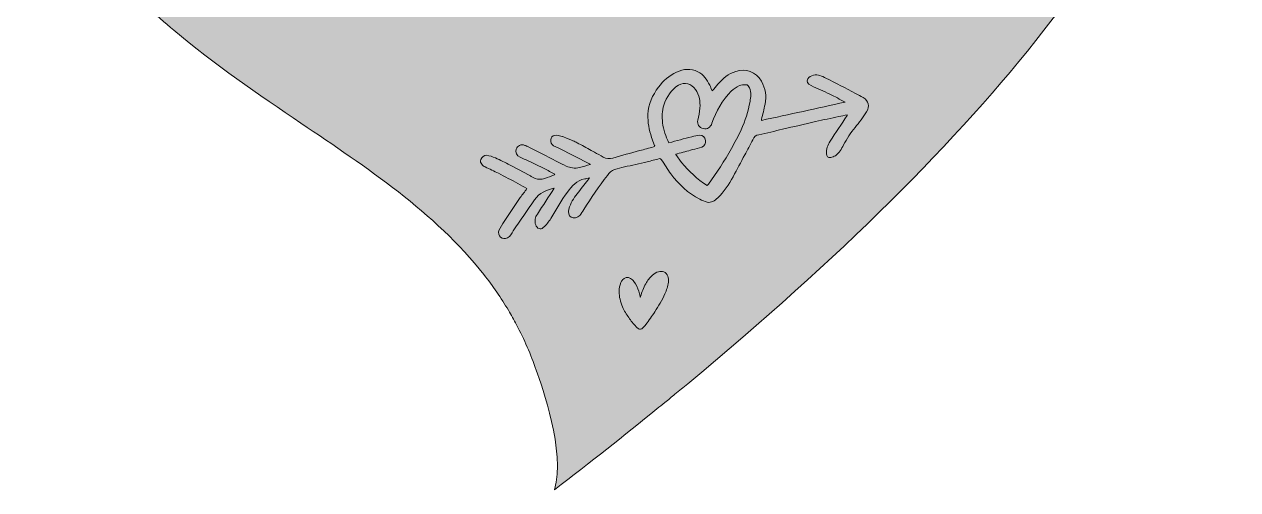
# Model space of a CAD drawing. Extents: x 68 to 950, y -933 to -27.
# Drawn here: x 68 to 950, y -933 to -594 of the extents above; entities that cross this region are included whole.
import ezdxf

# ---------------------------------------------------------------- set-up
doc = ezdxf.new("R2010")
doc.units = 0
doc.header["$MEASUREMENT"] = 0
doc.layers.add('Layer 1', color=7, linetype='Continuous', lineweight=0)

# ---------------------------------------------------------------- blocks, each defined once
blk = doc.blocks.new('Block_0')
at = {"layer": 'Layer 1', "true_color": 0xffe3b6, "transparency": 33554687}
h = blk.add_hatch(color=254, dxfattribs=at)
h.dxf.hatch_style = 2
edge = h.paths.add_edge_path()
edge.add_spline(control_points=[(816.06, -171.41), (806.59, -186.49), (784.69, -185.3), (756.98, -199.76), (756.98, -199.76), (756.95, -199.81), (756.95, -199.81), (745.61, -170.68), (728.34, -157.15), (731.13, -139.57), (732.86, -128.65), (742.16, -119.38), (752.86, -117.92), (761.11, -116.79), (766.71, -119.54), (770.5, -123.59), (777.04, -130.57), (778.23, -141.37), (778.36, -142.76), (778.36, -142.76), (778.44, -142.68), (778.44, -142.68), (778.44, -142.68), (778.46, -142.67), (778.46, -142.67), (779.43, -141.78), (784.74, -136.98), (791.65, -134.64), (798.41, -132.36), (806.68, -132.44), (813.96, -140.81), (821.05, -148.95), (821.95, -162.06), (816.06, -171.41)], knot_values=[0, 0, 0, 0, 1, 1, 1, 2, 2, 2, 3, 3, 3, 4, 4, 4, 5, 5, 5, 6, 6, 6, 7, 7, 7, 8, 8, 8, 9, 9, 9, 10, 10, 10, 11, 11, 11, 11], degree=3, periodic=0)
edge = h.paths.add_edge_path()
edge.add_spline(control_points=[(910.41, -203.01), (896.94, -174.79), (873.7, -141.26), (848.68, -122), (773.56, -61.01), (594.44, -27.37), (507.06, -151.4), (504.99, -154.31), (503, -157.32), (501.04, -160.4), (495.69, -168.86), (490.75, -177.98), (486.31, -187.8), (485.9, -188.56), (485.57, -189.35), (485.23, -190.15), (484.64, -191.4), (484.1, -192.67), (483.59, -193.95), (481.9, -197.83), (480.32, -201.84), (478.82, -205.95), (478.73, -206.14), (478.66, -206.31), (478.61, -206.52), (478.34, -207.21), (478.07, -207.93), (477.82, -208.64), (477.8, -208.66), (477.8, -208.71), (477.8, -208.76), (477.5, -209.5), (477.26, -210.25), (476.98, -211.01), (476.72, -211.78), (476.43, -212.54), (476.22, -213.34), (475.92, -214.13), (475.65, -214.92), (475.4, -215.74), (475.25, -216.11), (475.12, -216.48), (475.03, -216.87), (474.31, -219.02), (473.62, -221.22), (472.97, -223.44), (472.8, -224.03), (472.63, -224.62), (472.45, -225.21), (471.66, -227.87), (470.92, -230.58), (470.21, -233.33), (467.68, -242.83), (465.51, -252.85), (463.7, -263.34), (463.3, -265.62), (462.94, -267.91), (462.56, -270.21), (461.83, -275.1), (461.17, -280.11), (460.56, -285.2), (460.41, -283.75), (445.01, -269.07), (419.81, -252.13), (417.73, -250.75), (415.61, -249.34), (413.41, -247.93), (401.05, -239.96), (386.68, -231.7), (370.85, -224.29), (366.28, -222.12), (361.6, -220.04), (356.79, -218.06), (356.42, -217.88), (356.03, -217.75), (355.63, -217.56), (345.89, -213.59), (335.67, -209.98), (325.17, -206.99), (310.9, -202.93), (296.02, -199.98), (280.81, -198.75), (278.76, -198.58), (276.68, -198.43), (274.63, -198.33), (272.37, -198.21), (270.13, -198.14), (267.86, -198.08), (265.15, -198.03), (262.43, -198.05), (259.72, -198.14), (246, -198.46), (232.09, -200.34), (218.23, -204.09), (214.44, -205.13), (210.66, -206.3), (206.89, -207.6), (206.56, -207.73), (206.25, -207.82), (205.92, -207.94), (205.15, -208.22), (204.39, -208.5), (203.61, -208.78), (203.49, -208.83), (203.37, -208.9), (203.24, -208.93), (199.39, -210.37), (195.54, -211.98), (191.7, -213.76), (191.48, -213.86), (191.25, -213.96), (191.03, -214.05), (190.17, -214.47), (189.27, -214.87), (188.41, -215.32), (188.29, -215.37), (188.16, -215.44), (188.02, -215.51), (187.14, -215.94), (186.25, -216.38), (185.37, -216.83), (184.66, -217.21), (183.93, -217.56), (183.21, -217.97), (182.21, -218.48), (181.17, -219.05), (180.15, -219.61), (178.27, -220.66), (176.43, -221.76), (174.54, -222.88), (171.97, -224.41), (169.42, -226.04), (166.9, -227.75), (159.41, -232.78), (152.03, -238.53), (144.75, -245.08), (142.62, -246.45), (140.64, -248.05), (138.81, -249.86), (137.66, -251), (136.69, -252.22), (135.9, -253.49), (131.74, -257.67), (127.64, -262.09), (123.56, -266.85), (117.82, -273.51), (112.18, -280.77), (106.66, -288.62), (105.13, -290.75), (103.68, -292.92), (102.27, -295.11), (98.89, -300.27), (95.75, -305.61), (92.83, -311.08), (91.82, -312.91), (90.85, -314.79), (89.91, -316.66), (86.39, -323.67), (83.28, -330.88), (80.55, -338.22), (79.85, -340.15), (79.15, -342.05), (78.51, -344.01), (77.2, -347.9), (75.99, -351.84), (74.93, -355.81), (74.29, -358.14), (73.68, -360.46), (73.14, -362.81), (70.85, -372.6), (69.29, -382.56), (68.58, -392.57), (68.41, -394.61), (68.32, -396.6), (68.25, -398.63), (67.85, -408.67), (68.3, -418.73), (69.67, -428.72), (78.31, -491.16), (113.05, -539.99), (157.01, -581.08), (163.38, -587.01), (169.94, -592.79), (176.64, -598.41), (206.16, -623.25), (238.4, -645.28), (269.06, -666.03), (316.44, -698.08), (366.28, -730.72), (402.06, -776.11), (408.59, -784.4), (414.55, -793.1), (419.9, -802.15), (421.91, -805.59), (423.87, -809.06), (425.73, -812.63), (425.73, -812.63), (425.74, -812.65), (425.74, -812.65), (431.39, -823.31), (436.21, -834.39), (440.17, -845.79), (444.3, -857.59), (461.36, -904.52), (453.37, -932.69), (479.24, -912.87), (504.11, -893.26), (527.94, -873.87), (529.87, -872.31), (531.8, -870.74), (533.73, -869.18), (536.17, -867.2), (538.59, -865.19), (540.99, -863.23), (544.12, -860.67), (547.2, -858.1), (550.27, -855.58), (659.99, -764.6), (746.88, -678.7), (809.28, -598.41), (813.8, -592.6), (818.18, -586.82), (822.45, -581.08), (851.84, -541.38), (875.1, -503.13), (892.06, -466.3), (929.18, -385.77), (950.22, -286.56), (910.41, -203.01)], knot_values=[0, 0, 0, 0, 1, 1, 1, 2, 2, 2, 3, 3, 3, 4, 4, 4, 5, 5, 5, 6, 6, 6, 7, 7, 7, 8, 8, 8, 9, 9, 9, 10, 10, 10, 11, 11, 11, 12, 12, 12, 13, 13, 13, 14, 14, 14, 15, 15, 15, 16, 16, 16, 17, 17, 17, 18, 18, 18, 19, 19, 19, 20, 20, 20, 21, 21, 21, 22, 22, 22, 23, 23, 23, 24, 24, 24, 25, 25, 25, 26, 26, 26, 27, 27, 27, 28, 28, 28, 29, 29, 29, 30, 30, 30, 31, 31, 31, 32, 32, 32, 33, 33, 33, 34, 34, 34, 35, 35, 35, 36, 36, 36, 37, 37, 37, 38, 38, 38, 39, 39, 39, 40, 40, 40, 41, 41, 41, 42, 42, 42, 43, 43, 43, 44, 44, 44, 45, 45, 45, 46, 46, 46, 47, 47, 47, 48, 48, 48, 49, 49, 49, 50, 50, 50, 51, 51, 51, 52, 52, 52, 53, 53, 53, 54, 54, 54, 55, 55, 55, 56, 56, 56, 57, 57, 57, 58, 58, 58, 59, 59, 59, 60, 60, 60, 61, 61, 61, 62, 62, 62, 63, 63, 63, 64, 64, 64, 65, 65, 65, 66, 66, 66, 67, 67, 67, 68, 68, 68, 69, 69, 69, 70, 70, 70, 71, 71, 71, 72, 72, 72, 73, 73, 73, 74, 74, 74, 75, 75, 75, 76, 76, 76, 76], degree=3, periodic=0)
at = {"layer": 'Layer 1', "true_color": 0x7c3800, "transparency": 33554687}
h = blk.add_hatch(color=36, dxfattribs=at)
h.dxf.hatch_style = 2
edge = h.paths.add_edge_path()
edge.add_spline(control_points=[(595.57, -650.34), (594.32, -657.44), (592.06, -664.25), (589.17, -670.82), (587.11, -675.5), (584.54, -679.97), (582.07, -684.46), (577.09, -693.49), (571.29, -701.99), (565.29, -710.36), (565.03, -710.73), (564.68, -711.06), (564.36, -711.42), (557.2, -706.73), (551.07, -701), (545.81, -694.58), (545.81, -694.58), (541.61, -688.71), (541.61, -688.71), (541.59, -688.65), (541.58, -688.58), (541.56, -688.51), (541.56, -688.51), (542.7, -688.2), (542.7, -688.2), (542.71, -688.21), (542.72, -688.23), (542.73, -688.25), (546.43, -687.24), (550.08, -686.25), (553.72, -685.26), (556, -684.65), (558.3, -684.1), (560.53, -683.36), (562.55, -682.7), (563.56, -680.74), (563.19, -678.63), (562.78, -676.19), (561.16, -674.53), (558.97, -674.72), (557.05, -674.87), (555.17, -675.38), (553.29, -675.86), (547.73, -677.29), (542.16, -678.79), (536.52, -680.29), (534.26, -675.59), (532.63, -670.82), (532.01, -665.69), (531.49, -661.36), (531.54, -657.05), (532.92, -652.9), (534.9, -646.91), (538.11, -641.71), (543.64, -638.32), (547.78, -635.78), (553.03, -637.17), (555.96, -641.4), (558.82, -645.53), (559.51, -650.21), (559.13, -655.06), (558.9, -657.96), (558.14, -660.82), (557.62, -663.7), (557.04, -666.9), (558.51, -669.22), (561.59, -669.97), (564.39, -670.66), (566.97, -669.01), (567.92, -666.08), (570.78, -657.21), (575.41, -649.34), (581.96, -642.71), (583.61, -641.04), (585.73, -639.74), (587.85, -638.7), (589.17, -638.04), (590.87, -638.01), (592.41, -638.03), (593.84, -638.04), (594.75, -639.1), (595.3, -640.38), (596.72, -643.66), (596.14, -647), (595.57, -650.34)], knot_values=[0, 0, 0, 0, 1, 1, 1, 2, 2, 2, 3, 3, 3, 4, 4, 4, 5, 5, 5, 6, 6, 6, 7, 7, 7, 8, 8, 8, 9, 9, 9, 10, 10, 10, 11, 11, 11, 12, 12, 12, 13, 13, 13, 14, 14, 14, 15, 15, 15, 16, 16, 16, 17, 17, 17, 18, 18, 18, 19, 19, 19, 20, 20, 20, 21, 21, 21, 22, 22, 22, 23, 23, 23, 24, 24, 24, 25, 25, 25, 26, 26, 26, 27, 27, 27, 28, 28, 28, 28], degree=3, periodic=0)
edge = h.paths.add_edge_path()
edge.add_spline(control_points=[(677.83, -647.34), (676.07, -646.24), (674.2, -645.34), (672.36, -644.38), (665.15, -640.64), (657.96, -636.85), (650.71, -633.2), (647.9, -631.78), (645.04, -630.28), (641.67, -631.13), (639.96, -631.55), (638.5, -632.34), (637.53, -633.83), (636.4, -635.55), (637.41, -637.56), (639.93, -638.7), (644.53, -640.74), (649.17, -642.71), (653.72, -644.88), (657.36, -646.63), (660.86, -648.63), (664.77, -650.7), (644.25, -655.19), (624.12, -659.61), (603.88, -664.03), (603.89, -663.7), (603.86, -663.46), (603.92, -663.26), (604.79, -659.58), (605.79, -655.94), (606.51, -652.25), (607.66, -646.38), (606.91, -640.72), (603.84, -635.53), (599.64, -628.46), (592.8, -625.95), (585.15, -628.34), (579.86, -630.02), (575.8, -633.47), (572.22, -637.55), (570.81, -639.15), (569.51, -640.84), (568.13, -642.55), (567.46, -641.01), (566.9, -639.62), (566.26, -638.26), (564.33, -634.23), (561.78, -630.71), (557.72, -628.6), (552.44, -625.84), (547.19, -626.55), (542.02, -628.93), (536.72, -631.37), (532.51, -635.14), (529.03, -639.75), (524.59, -645.65), (521.7, -652.18), (521.36, -659.65), (521.09, -665.39), (522.3, -670.95), (524.02, -676.38), (524.6, -678.17), (525.38, -679.9), (525.95, -681.69), (526.13, -682.21), (526.75, -683), (525.47, -683.31), (522.07, -684.13), (518.7, -685.04), (515.33, -685.96), (508.83, -687.75), (502.31, -689.53), (495.84, -691.42), (493.35, -692.14), (491.08, -691.85), (488.87, -690.63), (486.73, -689.46), (484.6, -688.29), (482.47, -687.11), (482.47, -687.11), (482.49, -687.05), (482.49, -687.05), (482.49, -687.05), (480.14, -685.83), (480.14, -685.83), (476.71, -683.94), (473.27, -682.06), (469.81, -680.22), (468.89, -679.73), (467.97, -679.28), (467.03, -678.85), (466.99, -678.84), (466.96, -678.83), (466.93, -678.81), (466.93, -678.81), (466.72, -678.81), (466.72, -678.81), (466.72, -678.81), (465.29, -678.09), (465.29, -678.09), (465.29, -678.09), (462.2, -676.82), (462.2, -676.82), (462.2, -676.82), (460.02, -675.92), (460.02, -675.92), (460.02, -675.92), (459.41, -675.67), (459.41, -675.67), (459.41, -675.67), (459.15, -675.61), (459.15, -675.61), (457.76, -675.3), (456.42, -674.96), (455.06, -674.82), (452.98, -674.6), (451.29, -675.53), (450.88, -676.82), (450.35, -678.48), (450.68, -680.27), (451.69, -681.55), (451.98, -681.92), (452.32, -682.24), (452.72, -682.51), (452.73, -682.51), (452.73, -682.52), (452.74, -682.52), (452.74, -682.52), (452.74, -682.52), (452.74, -682.52), (452.74, -682.52), (456.51, -684.3), (456.51, -684.3), (456.51, -684.3), (456.51, -684.3), (456.51, -684.3), (456.51, -684.3), (478.8, -695.59), (478.8, -695.59), (478.8, -695.59), (478.8, -695.6), (478.8, -695.6), (479.03, -695.72), (479.26, -695.86), (479.5, -695.99), (476.6, -696.81), (474.11, -697.55), (471.61, -698.21), (468.13, -699.13), (464.95, -698.56), (461.91, -697.19), (461.91, -697.19), (460.21, -696.34), (460.21, -696.34), (460.21, -696.34), (459.56, -696.01), (459.56, -696.01), (459.56, -696.01), (457.51, -694.98), (457.51, -694.98), (457.51, -694.98), (449.02, -690.67), (449.02, -690.67), (449.02, -690.67), (447.29, -689.8), (447.29, -689.8), (447.29, -689.8), (435.81, -683.98), (435.81, -683.98), (435.81, -683.98), (433.46, -682.79), (433.46, -682.79), (433.21, -682.69), (432.96, -682.59), (432.71, -682.49), (432.44, -682.38), (432.17, -682.28), (431.91, -682.17), (429.06, -681.09), (426.54, -682.29), (425.53, -684.9), (424.64, -687.15), (425.82, -689.64), (428.35, -690.75), (429.7, -691.34), (431.05, -691.93), (432.4, -692.51), (432.4, -692.51), (445.83, -698.97), (445.83, -698.97), (448.39, -700.35), (450.96, -701.72), (453.58, -703.11), (453.38, -703.39), (453.3, -703.62), (453.15, -703.67), (450.86, -704.53), (448.59, -705.45), (446.26, -706.2), (443.86, -706.96), (441.53, -707.11), (439.29, -706.29), (439.29, -706.29), (437.94, -705.54), (437.94, -705.54), (437.94, -705.54), (436.4, -704.68), (436.4, -704.68), (435.78, -704.29), (435.13, -703.95), (434.46, -703.6), (434.46, -703.6), (431.31, -701.84), (431.31, -701.84), (431.31, -701.84), (427.3, -699.6), (427.3, -699.6), (427.3, -699.6), (421.06, -696.47), (421.06, -696.47), (421.06, -696.47), (421.06, -696.47), (421.06, -696.47), (417.54, -694.7), (414.02, -692.92), (410.45, -691.27), (408.43, -690.33), (406.21, -689.62), (404.02, -689.37), (402.03, -689.14), (400.66, -690.64), (399.77, -692.37), (399.11, -693.69), (399.71, -694.9), (400.55, -695.88), (401.19, -696.66), (402.03, -697.37), (402.93, -697.83), (406.11, -699.43), (409.4, -700.86), (412.59, -702.47), (417.37, -704.89), (422.1, -707.36), (426.82, -709.88), (429, -711.04), (431.12, -712.34), (433.36, -713.64), (431.69, -715.87), (430.03, -717.9), (428.56, -720.06), (424.62, -725.84), (420.71, -731.64), (416.86, -737.49), (415.46, -739.6), (414.14, -741.78), (413.02, -744.05), (412.21, -745.68), (412.9, -747.83), (414.21, -749), (415.53, -750.17), (417.39, -750.27), (419.22, -749.34), (421.36, -748.29), (422.19, -746.15), (423.42, -744.35), (428.58, -736.83), (433.66, -729.26), (438.82, -721.77), (442.31, -716.7), (447.6, -714.61), (453.28, -713.26), (449.18, -719.58), (445.11, -725.88), (440.96, -732.14), (439.33, -734.59), (438.81, -737.1), (439.73, -739.94), (440.64, -742.75), (443.41, -743.9), (445.27, -742), (447.28, -739.96), (449.28, -737.81), (450.77, -735.4), (454.74, -728.97), (458.11, -722.19), (462.77, -716.15), (466.17, -711.74), (469.53, -707.54), (475.45, -706.59), (476.48, -706.43), (477.5, -706.13), (478.89, -705.82), (478.3, -706.6), (477.99, -707.06), (477.66, -707.48), (475.06, -710.76), (472.41, -714.01), (469.9, -717.36), (467.33, -720.74), (465.03, -724.29), (463.87, -728.45), (463.18, -730.89), (463.81, -733.28), (465.5, -734.31), (467.18, -735.34), (470.17, -734.89), (471.73, -733.13), (472.87, -731.83), (473.79, -730.33), (474.72, -728.87), (480.09, -720.37), (485.58, -711.93), (491.89, -704.07), (493.33, -702.28), (494.71, -700.37), (497.1, -699.7), (499.46, -699.04), (501.83, -698.41), (504.23, -697.87), (509.75, -696.58), (515.29, -695.41), (520.8, -694.11), (523.78, -693.4), (526.73, -692.51), (529.71, -691.81), (530.11, -691.71), (530.82, -692.01), (531.05, -692.34), (533.42, -695.84), (535.54, -699.52), (538.07, -702.9), (543.77, -710.52), (550.51, -717.04), (559.14, -721.34), (560.81, -722.19), (562.55, -722.98), (564.36, -723.42), (567.53, -724.19), (569.94, -722.43), (572.06, -720.42), (576.79, -715.97), (580.14, -710.51), (583.29, -704.93), (586.22, -699.71), (588.91, -694.36), (591.71, -689.08), (593.7, -685.39), (595.86, -681.8), (597.63, -678.01), (598.61, -675.91), (599.7, -674.8), (602.11, -674.36), (607.88, -673.29), (613.53, -671.74), (619.23, -670.41), (627.25, -668.54), (635.25, -666.67), (643.27, -664.85), (648.89, -663.57), (654.54, -662.35), (660.17, -661.14), (662.16, -660.72), (664.18, -660.39), (666.25, -660.01), (666.22, -660.34), (666.23, -660.45), (666.19, -660.52), (662.03, -666.74), (657.83, -672.9), (653.75, -679.18), (651.95, -681.92), (651.06, -685.01), (651.26, -688.33), (651.37, -689.95), (652.04, -691.4), (654.24, -690.98), (655.42, -690.75), (656.65, -690.33), (657.63, -689.66), (660.45, -687.71), (662.07, -684.74), (663.67, -681.81), (666.1, -677.36), (668.58, -673), (671.94, -669.12), (675.03, -665.55), (677.79, -661.63), (680.34, -657.64), (682.91, -653.6), (681.88, -649.91), (677.83, -647.34)], knot_values=[0, 0, 0, 0, 1, 1, 1, 2, 2, 2, 3, 3, 3, 4, 4, 4, 5, 5, 5, 6, 6, 6, 7, 7, 7, 8, 8, 8, 9, 9, 9, 10, 10, 10, 11, 11, 11, 12, 12, 12, 13, 13, 13, 14, 14, 14, 15, 15, 15, 16, 16, 16, 17, 17, 17, 18, 18, 18, 19, 19, 19, 20, 20, 20, 21, 21, 21, 22, 22, 22, 23, 23, 23, 24, 24, 24, 25, 25, 25, 26, 26, 26, 27, 27, 27, 28, 28, 28, 29, 29, 29, 30, 30, 30, 31, 31, 31, 32, 32, 32, 33, 33, 33, 34, 34, 34, 35, 35, 35, 36, 36, 36, 37, 37, 37, 38, 38, 38, 39, 39, 39, 40, 40, 40, 41, 41, 41, 42, 42, 42, 43, 43, 43, 44, 44, 44, 45, 45, 45, 46, 46, 46, 47, 47, 47, 48, 48, 48, 49, 49, 49, 50, 50, 50, 51, 51, 51, 52, 52, 52, 53, 53, 53, 54, 54, 54, 55, 55, 55, 56, 56, 56, 57, 57, 57, 58, 58, 58, 59, 59, 59, 60, 60, 60, 61, 61, 61, 62, 62, 62, 63, 63, 63, 64, 64, 64, 65, 65, 65, 66, 66, 66, 67, 67, 67, 68, 68, 68, 69, 69, 69, 70, 70, 70, 71, 71, 71, 72, 72, 72, 73, 73, 73, 74, 74, 74, 75, 75, 75, 76, 76, 76, 77, 77, 77, 78, 78, 78, 79, 79, 79, 80, 80, 80, 81, 81, 81, 82, 82, 82, 83, 83, 83, 84, 84, 84, 85, 85, 85, 86, 86, 86, 87, 87, 87, 88, 88, 88, 89, 89, 89, 90, 90, 90, 91, 91, 91, 92, 92, 92, 93, 93, 93, 94, 94, 94, 95, 95, 95, 96, 96, 96, 97, 97, 97, 98, 98, 98, 99, 99, 99, 100, 100, 100, 101, 101, 101, 102, 102, 102, 103, 103, 103, 104, 104, 104, 105, 105, 105, 106, 106, 106, 107, 107, 107, 108, 108, 108, 109, 109, 109, 110, 110, 110, 111, 111, 111, 112, 112, 112, 113, 113, 113, 114, 114, 114, 115, 115, 115, 116, 116, 116, 117, 117, 117, 118, 118, 118, 119, 119, 119, 120, 120, 120, 121, 121, 121, 122, 122, 122, 123, 123, 123, 124, 124, 124, 125, 125, 125, 126, 126, 126, 127, 127, 127, 128, 128, 128, 129, 129, 129, 130, 130, 130, 130], degree=3, periodic=0)
h = blk.add_hatch(color=36, dxfattribs=at)
h.dxf.hatch_style = 2
edge = h.paths.add_edge_path()
edge.add_spline(control_points=[(535.74, -777.22), (535.23, -775.87), (534.4, -774.78), (532.96, -774.18), (531.69, -773.66), (530.39, -773.71), (529.09, -774.07), (527.37, -774.55), (525.94, -775.48), (524.64, -776.6), (522.57, -778.38), (521.01, -780.51), (519.71, -782.82), (518.03, -785.78), (516.86, -788.91), (515.97, -792.15), (515.93, -792.31), (515.87, -792.46), (515.81, -792.61), (515.78, -792.61), (515.74, -792.61), (515.71, -792.61), (515.67, -792.42), (515.63, -792.22), (515.59, -792.03), (515.31, -790.79), (515.1, -789.53), (514.75, -788.3), (514.02, -785.73), (512.85, -783.34), (511.2, -781.16), (510.53, -780.28), (509.74, -779.52), (508.74, -778.97), (506.6, -777.81), (504.39, -778.17), (502.88, -780), (502.38, -780.61), (501.98, -781.31), (501.66, -782.02), (500.75, -784.04), (500.48, -786.19), (500.46, -788.36), (500.43, -792.3), (501.28, -796.09), (502.9, -799.73), (504.11, -802.45), (505.74, -804.97), (507.44, -807.44), (509.03, -809.75), (510.7, -812.02), (512.71, -814.05), (513.28, -814.62), (513.94, -815.12), (514.59, -815.63), (514.98, -815.94), (515.46, -815.97), (515.97, -815.91), (516.67, -815.82), (517.23, -815.48), (517.67, -815.01), (518.43, -814.19), (519.22, -813.39), (519.86, -812.49), (522.05, -809.43), (524.23, -806.37), (526.31, -803.25), (529.11, -799.06), (531.65, -794.73), (533.69, -790.16), (534.9, -787.44), (535.95, -784.66), (536.21, -781.69), (536.34, -780.17), (536.28, -778.67), (535.74, -777.22)], knot_values=[0, 0, 0, 0, 1, 1, 1, 2, 2, 2, 3, 3, 3, 4, 4, 4, 5, 5, 5, 6, 6, 6, 7, 7, 7, 8, 8, 8, 9, 9, 9, 10, 10, 10, 11, 11, 11, 12, 12, 12, 13, 13, 13, 14, 14, 14, 15, 15, 15, 16, 16, 16, 17, 17, 17, 18, 18, 18, 19, 19, 19, 20, 20, 20, 21, 21, 21, 22, 22, 22, 23, 23, 23, 24, 24, 24, 25, 25, 25, 25], degree=3, periodic=0)
at = {"layer": 'Layer 1'}
for points, knots in [([(910.41, -203.01), (896.94, -174.79), (873.7, -141.26), (848.68, -122), (773.56, -61.01), (594.44, -27.37), (507.06, -151.4), (504.99, -154.31), (503, -157.32), (501.04, -160.4), (495.69, -168.86), (490.75, -177.98), (486.31, -187.8), (485.9, -188.56), (485.57, -189.35), (485.23, -190.15), (484.64, -191.4), (484.1, -192.67), (483.59, -193.95), (481.9, -197.83), (480.32, -201.84), (478.82, -205.95), (478.73, -206.14), (478.66, -206.31), (478.61, -206.52), (478.34, -207.21), (478.07, -207.93), (477.82, -208.64), (477.8, -208.66), (477.8, -208.71), (477.8, -208.76), (477.5, -209.5), (477.26, -210.25), (476.98, -211.01), (476.72, -211.78), (476.43, -212.54), (476.22, -213.34), (475.92, -214.13), (475.65, -214.92), (475.4, -215.74), (475.25, -216.11), (475.12, -216.48), (475.03, -216.87), (474.31, -219.02), (473.62, -221.22), (472.97, -223.44), (472.8, -224.03), (472.63, -224.62), (472.45, -225.21), (471.66, -227.87), (470.92, -230.58), (470.21, -233.33), (467.68, -242.83), (465.51, -252.85), (463.7, -263.34), (463.3, -265.62), (462.94, -267.91), (462.56, -270.21), (461.83, -275.1), (461.17, -280.11), (460.56, -285.2), (460.41, -283.75), (445.01, -269.07), (419.81, -252.13), (417.73, -250.75), (415.61, -249.34), (413.41, -247.93), (401.05, -239.96), (386.68, -231.7), (370.85, -224.29), (366.28, -222.12), (361.6, -220.04), (356.79, -218.06), (356.42, -217.88), (356.03, -217.75), (355.63, -217.56), (345.89, -213.59), (335.67, -209.98), (325.17, -206.99), (310.9, -202.93), (296.02, -199.98), (280.81, -198.75), (278.76, -198.58), (276.68, -198.43), (274.63, -198.33), (272.37, -198.21), (270.13, -198.14), (267.86, -198.08), (265.15, -198.03), (262.43, -198.05), (259.72, -198.14), (246, -198.46), (232.09, -200.34), (218.23, -204.09), (214.44, -205.13), (210.66, -206.3), (206.89, -207.6), (206.56, -207.73), (206.25, -207.82), (205.92, -207.94), (205.15, -208.22), (204.39, -208.5), (203.61, -208.78), (203.49, -208.83), (203.37, -208.9), (203.24, -208.93), (199.39, -210.37), (195.54, -211.98), (191.7, -213.76), (191.48, -213.86), (191.25, -213.96), (191.03, -214.05), (190.17, -214.47), (189.27, -214.87), (188.41, -215.32), (188.29, -215.37), (188.16, -215.44), (188.02, -215.51), (187.14, -215.94), (186.25, -216.38), (185.37, -216.83), (184.66, -217.21), (183.93, -217.56), (183.21, -217.97), (182.21, -218.48), (181.17, -219.05), (180.15, -219.61), (178.27, -220.66), (176.43, -221.76), (174.54, -222.88), (171.97, -224.41), (169.42, -226.04), (166.9, -227.75), (159.41, -232.78), (152.03, -238.53), (144.75, -245.08), (142.62, -246.45), (140.64, -248.05), (138.81, -249.86), (137.66, -251), (136.69, -252.22), (135.9, -253.49), (131.74, -257.67), (127.64, -262.09), (123.56, -266.85), (117.82, -273.51), (112.18, -280.77), (106.66, -288.62), (105.13, -290.75), (103.68, -292.92), (102.27, -295.11), (98.89, -300.27), (95.75, -305.61), (92.83, -311.08), (91.82, -312.91), (90.85, -314.79), (89.91, -316.66), (86.39, -323.67), (83.28, -330.88), (80.55, -338.22), (79.85, -340.15), (79.15, -342.05), (78.51, -344.01), (77.2, -347.9), (75.99, -351.84), (74.93, -355.81), (74.29, -358.14), (73.68, -360.46), (73.14, -362.81), (70.85, -372.6), (69.29, -382.56), (68.58, -392.57), (68.41, -394.61), (68.32, -396.6), (68.25, -398.63), (67.85, -408.67), (68.3, -418.73), (69.67, -428.72), (78.31, -491.16), (113.05, -539.99), (157.01, -581.08), (163.38, -587.01), (169.94, -592.79), (176.64, -598.41), (206.16, -623.25), (238.4, -645.28), (269.06, -666.03), (316.44, -698.08), (366.28, -730.72), (402.06, -776.11), (408.59, -784.4), (414.55, -793.1), (419.9, -802.15), (421.91, -805.59), (423.87, -809.06), (425.73, -812.63), (425.73, -812.63), (425.74, -812.65), (425.74, -812.65), (431.39, -823.31), (436.21, -834.39), (440.17, -845.79), (444.3, -857.59), (461.36, -904.52), (453.37, -932.69), (479.24, -912.87), (504.11, -893.26), (527.94, -873.87), (529.87, -872.31), (531.8, -870.74), (533.73, -869.18), (536.17, -867.2), (538.59, -865.19), (540.99, -863.23), (544.12, -860.67), (547.2, -858.1), (550.27, -855.58), (659.99, -764.6), (746.88, -678.7), (809.28, -598.41), (813.8, -592.6), (818.18, -586.82), (822.45, -581.08), (851.84, -541.38), (875.1, -503.13), (892.06, -466.3), (929.18, -385.77), (950.22, -286.56), (910.41, -203.01)], [0, 0, 0, 0, 1, 1, 1, 2, 2, 2, 3, 3, 3, 4, 4, 4, 5, 5, 5, 6, 6, 6, 7, 7, 7, 8, 8, 8, 9, 9, 9, 10, 10, 10, 11, 11, 11, 12, 12, 12, 13, 13, 13, 14, 14, 14, 15, 15, 15, 16, 16, 16, 17, 17, 17, 18, 18, 18, 19, 19, 19, 20, 20, 20, 21, 21, 21, 22, 22, 22, 23, 23, 23, 24, 24, 24, 25, 25, 25, 26, 26, 26, 27, 27, 27, 28, 28, 28, 29, 29, 29, 30, 30, 30, 31, 31, 31, 32, 32, 32, 33, 33, 33, 34, 34, 34, 35, 35, 35, 36, 36, 36, 37, 37, 37, 38, 38, 38, 39, 39, 39, 40, 40, 40, 41, 41, 41, 42, 42, 42, 43, 43, 43, 44, 44, 44, 45, 45, 45, 46, 46, 46, 47, 47, 47, 48, 48, 48, 49, 49, 49, 50, 50, 50, 51, 51, 51, 52, 52, 52, 53, 53, 53, 54, 54, 54, 55, 55, 55, 56, 56, 56, 57, 57, 57, 58, 58, 58, 59, 59, 59, 60, 60, 60, 61, 61, 61, 62, 62, 62, 63, 63, 63, 64, 64, 64, 65, 65, 65, 66, 66, 66, 67, 67, 67, 68, 68, 68, 69, 69, 69, 70, 70, 70, 71, 71, 71, 72, 72, 72, 73, 73, 73, 74, 74, 74, 75, 75, 75, 76, 76, 76, 76]), ([(677.83, -647.34), (676.07, -646.24), (674.2, -645.34), (672.36, -644.38), (665.15, -640.64), (657.96, -636.85), (650.71, -633.2), (647.9, -631.78), (645.04, -630.28), (641.67, -631.13), (639.96, -631.55), (638.5, -632.34), (637.53, -633.83), (636.4, -635.55), (637.41, -637.56), (639.93, -638.7), (644.53, -640.74), (649.17, -642.71), (653.72, -644.88), (657.36, -646.63), (660.86, -648.63), (664.77, -650.7), (644.25, -655.19), (624.12, -659.61), (603.88, -664.03), (603.89, -663.7), (603.86, -663.46), (603.92, -663.26), (604.79, -659.58), (605.79, -655.94), (606.51, -652.25), (607.66, -646.38), (606.91, -640.72), (603.84, -635.53), (599.64, -628.46), (592.8, -625.95), (585.15, -628.34), (579.86, -630.02), (575.8, -633.47), (572.22, -637.55), (570.81, -639.15), (569.51, -640.84), (568.13, -642.55), (567.46, -641.01), (566.9, -639.62), (566.26, -638.26), (564.33, -634.23), (561.78, -630.71), (557.72, -628.6), (552.44, -625.84), (547.19, -626.55), (542.02, -628.93), (536.72, -631.37), (532.51, -635.14), (529.03, -639.75), (524.59, -645.65), (521.7, -652.18), (521.36, -659.65), (521.09, -665.39), (522.3, -670.95), (524.02, -676.38), (524.6, -678.17), (525.38, -679.9), (525.95, -681.69), (526.13, -682.21), (526.75, -683), (525.47, -683.31), (522.07, -684.13), (518.7, -685.04), (515.33, -685.96), (508.83, -687.75), (502.31, -689.53), (495.84, -691.42), (493.35, -692.14), (491.08, -691.85), (488.87, -690.63), (486.73, -689.46), (484.6, -688.29), (482.47, -687.11), (482.47, -687.11), (482.49, -687.05), (482.49, -687.05), (482.49, -687.05), (480.14, -685.83), (480.14, -685.83), (476.71, -683.94), (473.27, -682.06), (469.81, -680.22), (468.89, -679.73), (467.97, -679.28), (467.03, -678.85), (466.99, -678.84), (466.96, -678.83), (466.93, -678.81), (466.93, -678.81), (466.72, -678.81), (466.72, -678.81), (466.72, -678.81), (465.29, -678.09), (465.29, -678.09), (465.29, -678.09), (462.2, -676.82), (462.2, -676.82), (462.2, -676.82), (460.02, -675.92), (460.02, -675.92), (460.02, -675.92), (459.41, -675.67), (459.41, -675.67), (459.41, -675.67), (459.15, -675.61), (459.15, -675.61), (457.76, -675.3), (456.42, -674.96), (455.06, -674.82), (452.98, -674.6), (451.29, -675.53), (450.88, -676.82), (450.35, -678.48), (450.68, -680.27), (451.69, -681.55), (451.98, -681.92), (452.32, -682.24), (452.72, -682.51), (452.73, -682.51), (452.73, -682.52), (452.74, -682.52), (452.74, -682.52), (452.74, -682.52), (452.74, -682.52), (452.74, -682.52), (456.51, -684.3), (456.51, -684.3), (456.51, -684.3), (456.51, -684.3), (456.51, -684.3), (456.51, -684.3), (478.8, -695.59), (478.8, -695.59), (478.8, -695.59), (478.8, -695.6), (478.8, -695.6), (479.03, -695.72), (479.26, -695.86), (479.5, -695.99), (476.6, -696.81), (474.11, -697.55), (471.61, -698.21), (468.13, -699.13), (464.95, -698.56), (461.91, -697.19), (461.91, -697.19), (460.21, -696.34), (460.21, -696.34), (460.21, -696.34), (459.56, -696.01), (459.56, -696.01), (459.56, -696.01), (457.51, -694.98), (457.51, -694.98), (457.51, -694.98), (449.02, -690.67), (449.02, -690.67), (449.02, -690.67), (447.29, -689.8), (447.29, -689.8), (447.29, -689.8), (435.81, -683.98), (435.81, -683.98), (435.81, -683.98), (433.46, -682.79), (433.46, -682.79), (433.21, -682.69), (432.96, -682.59), (432.71, -682.49), (432.44, -682.38), (432.17, -682.28), (431.91, -682.17), (429.06, -681.09), (426.54, -682.29), (425.53, -684.9), (424.64, -687.15), (425.82, -689.64), (428.35, -690.75), (429.7, -691.34), (431.05, -691.93), (432.4, -692.51), (432.4, -692.51), (445.83, -698.97), (445.83, -698.97), (448.39, -700.35), (450.96, -701.72), (453.58, -703.11), (453.38, -703.39), (453.3, -703.62), (453.15, -703.67), (450.86, -704.53), (448.59, -705.45), (446.26, -706.2), (443.86, -706.96), (441.53, -707.11), (439.29, -706.29), (439.29, -706.29), (437.94, -705.54), (437.94, -705.54), (437.94, -705.54), (436.4, -704.68), (436.4, -704.68), (435.78, -704.29), (435.13, -703.95), (434.46, -703.6), (434.46, -703.6), (431.31, -701.84), (431.31, -701.84), (431.31, -701.84), (427.3, -699.6), (427.3, -699.6), (427.3, -699.6), (421.06, -696.47), (421.06, -696.47), (421.06, -696.47), (421.06, -696.47), (421.06, -696.47), (417.54, -694.7), (414.02, -692.92), (410.45, -691.27), (408.43, -690.33), (406.21, -689.62), (404.02, -689.37), (402.03, -689.14), (400.66, -690.64), (399.77, -692.37), (399.11, -693.69), (399.71, -694.9), (400.55, -695.88), (401.19, -696.66), (402.03, -697.37), (402.93, -697.83), (406.11, -699.43), (409.4, -700.86), (412.59, -702.47), (417.37, -704.89), (422.1, -707.36), (426.82, -709.88), (429, -711.04), (431.12, -712.34), (433.36, -713.64), (431.69, -715.87), (430.03, -717.9), (428.56, -720.06), (424.62, -725.84), (420.71, -731.64), (416.86, -737.49), (415.46, -739.6), (414.14, -741.78), (413.02, -744.05), (412.21, -745.68), (412.9, -747.83), (414.21, -749), (415.53, -750.17), (417.39, -750.27), (419.22, -749.34), (421.36, -748.29), (422.19, -746.15), (423.42, -744.35), (428.58, -736.83), (433.66, -729.26), (438.82, -721.77), (442.31, -716.7), (447.6, -714.61), (453.28, -713.26), (449.18, -719.58), (445.11, -725.88), (440.96, -732.14), (439.33, -734.59), (438.81, -737.1), (439.73, -739.94), (440.64, -742.75), (443.41, -743.9), (445.27, -742), (447.28, -739.96), (449.28, -737.81), (450.77, -735.4), (454.74, -728.97), (458.11, -722.19), (462.77, -716.15), (466.17, -711.74), (469.53, -707.54), (475.45, -706.59), (476.48, -706.43), (477.5, -706.13), (478.89, -705.82), (478.3, -706.6), (477.99, -707.06), (477.66, -707.48), (475.06, -710.76), (472.41, -714.01), (469.9, -717.36), (467.33, -720.74), (465.03, -724.29), (463.87, -728.45), (463.18, -730.89), (463.81, -733.28), (465.5, -734.31), (467.18, -735.34), (470.17, -734.89), (471.73, -733.13), (472.87, -731.83), (473.79, -730.33), (474.72, -728.87), (480.09, -720.37), (485.58, -711.93), (491.89, -704.07), (493.33, -702.28), (494.71, -700.37), (497.1, -699.7), (499.46, -699.04), (501.83, -698.41), (504.23, -697.87), (509.75, -696.58), (515.29, -695.41), (520.8, -694.11), (523.78, -693.4), (526.73, -692.51), (529.71, -691.81), (530.11, -691.71), (530.82, -692.01), (531.05, -692.34), (533.42, -695.84), (535.54, -699.52), (538.07, -702.9), (543.77, -710.52), (550.51, -717.04), (559.14, -721.34), (560.81, -722.19), (562.55, -722.98), (564.36, -723.42), (567.53, -724.19), (569.94, -722.43), (572.06, -720.42), (576.79, -715.97), (580.14, -710.51), (583.29, -704.93), (586.22, -699.71), (588.91, -694.36), (591.71, -689.08), (593.7, -685.39), (595.86, -681.8), (597.63, -678.01), (598.61, -675.91), (599.7, -674.8), (602.11, -674.36), (607.88, -673.29), (613.53, -671.74), (619.23, -670.41), (627.25, -668.54), (635.25, -666.67), (643.27, -664.85), (648.89, -663.57), (654.54, -662.35), (660.17, -661.14), (662.16, -660.72), (664.18, -660.39), (666.25, -660.01), (666.22, -660.34), (666.23, -660.45), (666.19, -660.52), (662.03, -666.74), (657.83, -672.9), (653.75, -679.18), (651.95, -681.92), (651.06, -685.01), (651.26, -688.33), (651.37, -689.95), (652.04, -691.4), (654.24, -690.98), (655.42, -690.75), (656.65, -690.33), (657.63, -689.66), (660.45, -687.71), (662.07, -684.74), (663.67, -681.81), (666.1, -677.36), (668.58, -673), (671.94, -669.12), (675.03, -665.55), (677.79, -661.63), (680.34, -657.64), (682.91, -653.6), (681.88, -649.91), (677.83, -647.34)], [0, 0, 0, 0, 1, 1, 1, 2, 2, 2, 3, 3, 3, 4, 4, 4, 5, 5, 5, 6, 6, 6, 7, 7, 7, 8, 8, 8, 9, 9, 9, 10, 10, 10, 11, 11, 11, 12, 12, 12, 13, 13, 13, 14, 14, 14, 15, 15, 15, 16, 16, 16, 17, 17, 17, 18, 18, 18, 19, 19, 19, 20, 20, 20, 21, 21, 21, 22, 22, 22, 23, 23, 23, 24, 24, 24, 25, 25, 25, 26, 26, 26, 27, 27, 27, 28, 28, 28, 29, 29, 29, 30, 30, 30, 31, 31, 31, 32, 32, 32, 33, 33, 33, 34, 34, 34, 35, 35, 35, 36, 36, 36, 37, 37, 37, 38, 38, 38, 39, 39, 39, 40, 40, 40, 41, 41, 41, 42, 42, 42, 43, 43, 43, 44, 44, 44, 45, 45, 45, 46, 46, 46, 47, 47, 47, 48, 48, 48, 49, 49, 49, 50, 50, 50, 51, 51, 51, 52, 52, 52, 53, 53, 53, 54, 54, 54, 55, 55, 55, 56, 56, 56, 57, 57, 57, 58, 58, 58, 59, 59, 59, 60, 60, 60, 61, 61, 61, 62, 62, 62, 63, 63, 63, 64, 64, 64, 65, 65, 65, 66, 66, 66, 67, 67, 67, 68, 68, 68, 69, 69, 69, 70, 70, 70, 71, 71, 71, 72, 72, 72, 73, 73, 73, 74, 74, 74, 75, 75, 75, 76, 76, 76, 77, 77, 77, 78, 78, 78, 79, 79, 79, 80, 80, 80, 81, 81, 81, 82, 82, 82, 83, 83, 83, 84, 84, 84, 85, 85, 85, 86, 86, 86, 87, 87, 87, 88, 88, 88, 89, 89, 89, 90, 90, 90, 91, 91, 91, 92, 92, 92, 93, 93, 93, 94, 94, 94, 95, 95, 95, 96, 96, 96, 97, 97, 97, 98, 98, 98, 99, 99, 99, 100, 100, 100, 101, 101, 101, 102, 102, 102, 103, 103, 103, 104, 104, 104, 105, 105, 105, 106, 106, 106, 107, 107, 107, 108, 108, 108, 109, 109, 109, 110, 110, 110, 111, 111, 111, 112, 112, 112, 113, 113, 113, 114, 114, 114, 115, 115, 115, 116, 116, 116, 117, 117, 117, 118, 118, 118, 119, 119, 119, 120, 120, 120, 121, 121, 121, 122, 122, 122, 123, 123, 123, 124, 124, 124, 125, 125, 125, 126, 126, 126, 127, 127, 127, 128, 128, 128, 129, 129, 129, 130, 130, 130, 130]), ([(595.57, -650.34), (594.32, -657.44), (592.06, -664.25), (589.17, -670.82), (587.11, -675.5), (584.54, -679.97), (582.07, -684.46), (577.09, -693.49), (571.29, -701.99), (565.29, -710.36), (565.03, -710.73), (564.68, -711.06), (564.36, -711.42), (557.2, -706.73), (551.07, -701), (545.81, -694.58), (545.81, -694.58), (541.61, -688.71), (541.61, -688.71), (541.59, -688.65), (541.58, -688.58), (541.56, -688.51), (541.56, -688.51), (542.7, -688.2), (542.7, -688.2), (542.71, -688.21), (542.72, -688.23), (542.73, -688.25), (546.43, -687.24), (550.08, -686.25), (553.72, -685.26), (556, -684.65), (558.3, -684.1), (560.53, -683.36), (562.55, -682.7), (563.56, -680.74), (563.19, -678.63), (562.78, -676.19), (561.16, -674.53), (558.97, -674.72), (557.05, -674.87), (555.17, -675.38), (553.29, -675.86), (547.73, -677.29), (542.16, -678.79), (536.52, -680.29), (534.26, -675.59), (532.63, -670.82), (532.01, -665.69), (531.49, -661.36), (531.54, -657.05), (532.92, -652.9), (534.9, -646.91), (538.11, -641.71), (543.64, -638.32), (547.78, -635.78), (553.03, -637.17), (555.96, -641.4), (558.82, -645.53), (559.51, -650.21), (559.13, -655.06), (558.9, -657.96), (558.14, -660.82), (557.62, -663.7), (557.04, -666.9), (558.51, -669.22), (561.59, -669.97), (564.39, -670.66), (566.97, -669.01), (567.92, -666.08), (570.78, -657.21), (575.41, -649.34), (581.96, -642.71), (583.61, -641.04), (585.73, -639.74), (587.85, -638.7), (589.17, -638.04), (590.87, -638.01), (592.41, -638.03), (593.84, -638.04), (594.75, -639.1), (595.3, -640.38), (596.72, -643.66), (596.14, -647), (595.57, -650.34)], [0, 0, 0, 0, 1, 1, 1, 2, 2, 2, 3, 3, 3, 4, 4, 4, 5, 5, 5, 6, 6, 6, 7, 7, 7, 8, 8, 8, 9, 9, 9, 10, 10, 10, 11, 11, 11, 12, 12, 12, 13, 13, 13, 14, 14, 14, 15, 15, 15, 16, 16, 16, 17, 17, 17, 18, 18, 18, 19, 19, 19, 20, 20, 20, 21, 21, 21, 22, 22, 22, 23, 23, 23, 24, 24, 24, 25, 25, 25, 26, 26, 26, 27, 27, 27, 28, 28, 28, 28]), ([(535.74, -777.22), (535.23, -775.87), (534.4, -774.78), (532.96, -774.18), (531.69, -773.66), (530.39, -773.71), (529.09, -774.07), (527.37, -774.55), (525.94, -775.48), (524.64, -776.6), (522.57, -778.38), (521.01, -780.51), (519.71, -782.82), (518.03, -785.78), (516.86, -788.91), (515.97, -792.15), (515.93, -792.31), (515.87, -792.46), (515.81, -792.61), (515.78, -792.61), (515.74, -792.61), (515.71, -792.61), (515.67, -792.42), (515.63, -792.22), (515.59, -792.03), (515.31, -790.79), (515.1, -789.53), (514.75, -788.3), (514.02, -785.73), (512.85, -783.34), (511.2, -781.16), (510.53, -780.28), (509.74, -779.52), (508.74, -778.97), (506.6, -777.81), (504.39, -778.17), (502.88, -780), (502.38, -780.61), (501.98, -781.31), (501.66, -782.02), (500.75, -784.04), (500.48, -786.19), (500.46, -788.36), (500.43, -792.3), (501.28, -796.09), (502.9, -799.73), (504.11, -802.45), (505.74, -804.97), (507.44, -807.44), (509.03, -809.75), (510.7, -812.02), (512.71, -814.05), (513.28, -814.62), (513.94, -815.12), (514.59, -815.63), (514.98, -815.94), (515.46, -815.97), (515.97, -815.91), (516.67, -815.82), (517.23, -815.48), (517.67, -815.01), (518.43, -814.19), (519.22, -813.39), (519.86, -812.49), (522.05, -809.43), (524.23, -806.37), (526.31, -803.25), (529.11, -799.06), (531.65, -794.73), (533.69, -790.16), (534.9, -787.44), (535.95, -784.66), (536.21, -781.69), (536.34, -780.17), (536.28, -778.67), (535.74, -777.22)], [0, 0, 0, 0, 1, 1, 1, 2, 2, 2, 3, 3, 3, 4, 4, 4, 5, 5, 5, 6, 6, 6, 7, 7, 7, 8, 8, 8, 9, 9, 9, 10, 10, 10, 11, 11, 11, 12, 12, 12, 13, 13, 13, 14, 14, 14, 15, 15, 15, 16, 16, 16, 17, 17, 17, 18, 18, 18, 19, 19, 19, 20, 20, 20, 21, 21, 21, 22, 22, 22, 23, 23, 23, 24, 24, 24, 25, 25, 25, 25])]:
    blk.add_open_spline(points, degree=3, knots=knots, dxfattribs=at)

msp = doc.modelspace()

# ---------------------------------------------------------------- block references
at = {"layer": 'Layer 1'}
msp.add_blockref('Block_0', (0, 0), dxfattribs=at)

doc.saveas('drawing.dxf')
